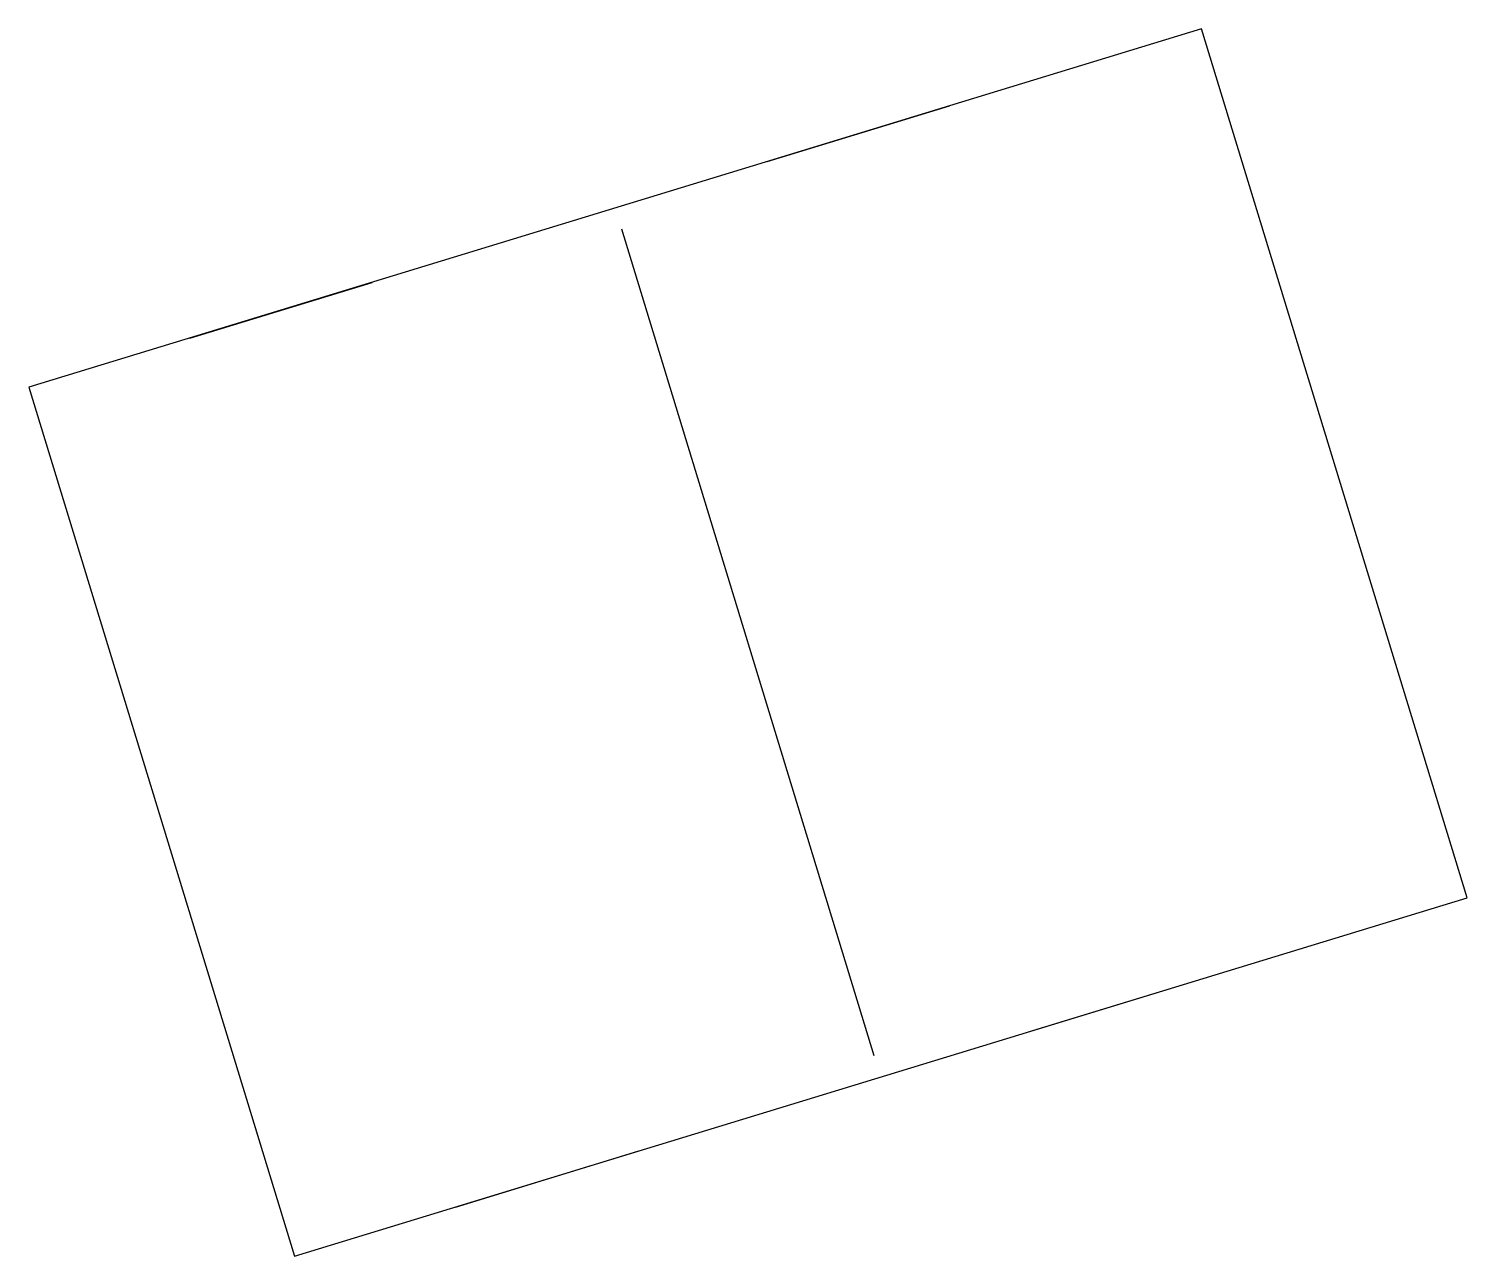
# Model space of a CAD drawing. Header units: millimetres. Extents: x -528 to 8528, y -864 to 6864.
import ezdxf

# ---------------------------------------------------------------- set-up
doc = ezdxf.new("R2010")
doc.units = ezdxf.units.MM
for name, color, linetype in [('DOOR', 7, 'CONTINUOUS'), ('WALL-EXT', 7, 'CONTINUOUS'), ('WALL-INT', 7, 'CONTINUOUS'), ('WINDOW-FF', 7, 'CONTINUOUS'), ('WINDOW-GF', 7, 'CONTINUOUS')]:
    doc.layers.add(name, color=color, linetype=linetype)

msp = doc.modelspace()

# ---------------------------------------------------------------- linework, layer by layer
at = {"layer": 'DOOR'}
msp.add_line((2158.53, -553.672), (3019.204, -290.538), dxfattribs=at)
at = {"layer": 'WALL-EXT'}
for p, q in [((6855.153, 6863.586), (-527.519, 4606.477)), ((8527.519, 1393.523), (6855.153, 6863.586)), ((-527.519, 4606.477), (1144.847, -863.586)), ((1144.847, -863.586), (8527.519, 1393.523))]:
    msp.add_line(p, q, dxfattribs=at)
at = {"layer": 'WALL-INT'}
msp.add_line((4795.251, 398.851), (3204.749, 5601.149), dxfattribs=at)
at = {"layer": 'WINDOW-FF'}
for p, q in [((486.164, 4916.391), (1633.729, 5267.237)), ((5792.488, 557.34), (6940.054, 908.186)), ((2158.53, -553.672), (3306.095, -202.826))]:
    msp.add_line(p, q, dxfattribs=at)
at = {"layer": 'WINDOW-GF'}
for p, q in [((4120.122, 6027.403), (5267.687, 6378.249)), ((5792.488, 557.34), (6940.054, 908.186))]:
    msp.add_line(p, q, dxfattribs=at)

doc.saveas('drawing.dxf')
